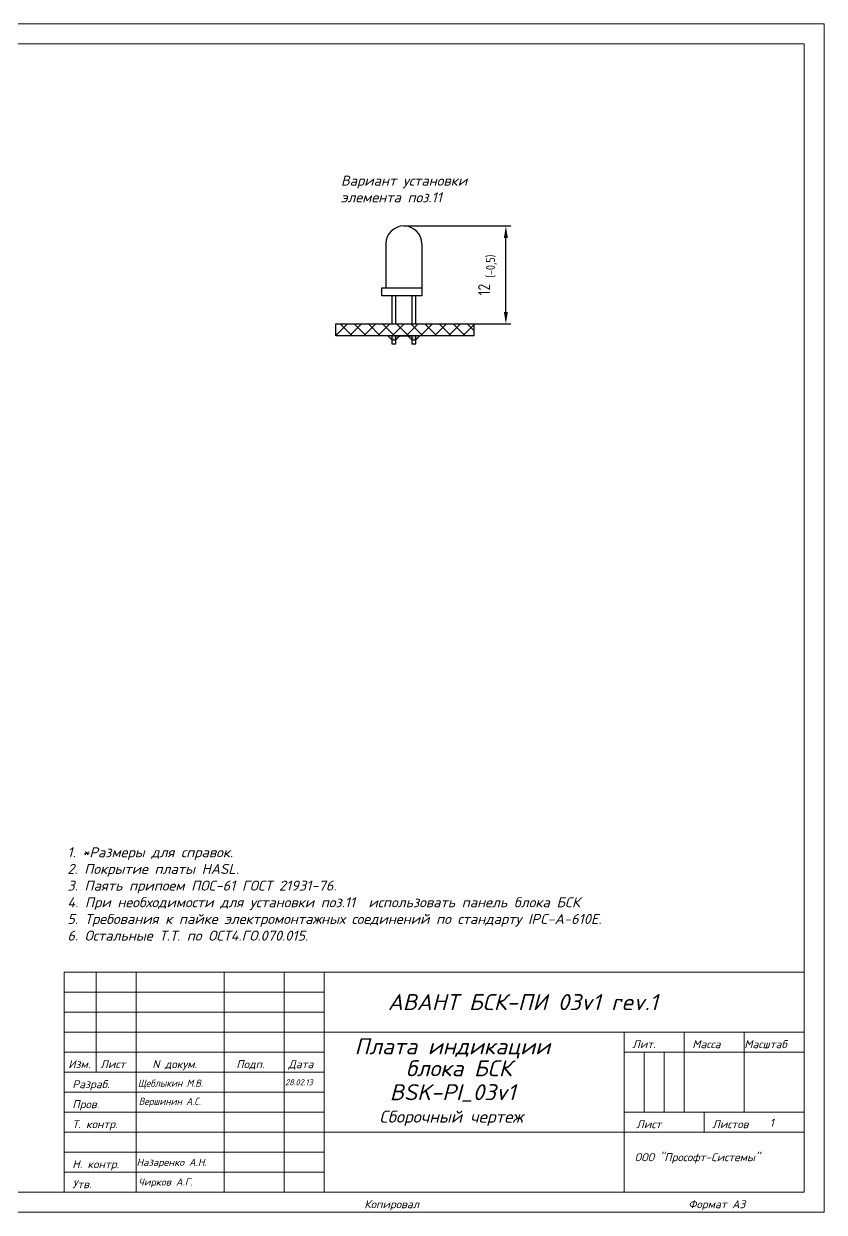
# Model space of a CAD drawing. Extents: x 618 to 1038, y -488 to -191.
# Drawn here: x 837.5 to 1037.6, y -488 to -191 of the extents above; entities that cross this region are included whole.
import ezdxf

# ---------------------------------------------------------------- set-up
doc = ezdxf.new("R2010")
doc.units = 0
doc.header["$MEASUREMENT"] = 0
doc.layers.add('Board', color=7, linetype='Continuous')
doc.layers.add('Top_Silk', color=7, linetype='Continuous')
doc.layers.add('РАЗМЕРЫ', color=3, linetype='Continuous', lineweight=0)
doc.layers.add('РАМКА', color=7, linetype='Continuous', lineweight=0)
doc.styles.add('ADRF1', font='romans', dxfattribs={"oblique": 15})
doc.styles.add('ГОСТ 2.304', font='CS_Gost2304.shx')
doc.dimstyles.new('ГОСТ', dxfattribs={"dimscale": 0, "dimtxt": 3, "dimasz": 3, "dimexe": 1.25, "dimexo": 0, "dimtad": 1, "dimtoh": 1, "dimdec": 3, "dimtxsty": 'ГОСТ 2.304', "dimcen": 5, "dimadec": 3, "dimazin": 2, "dimtfac": 0.75, "dimtdec": 4, "dimtmove": 1, "dimatfit": 3, "dimfxl": 1, "dimtolj": 1, "dimarcsym": 0})

# ---------------------------------------------------------------- blocks, each defined once
blk = doc.blocks.new('РАМКА')
at = {"layer": 'РАМКА'}
for p, q in [((420, 297), (0, 297)), ((420, 0), (420, 297)), ((20, 292), (415, 292)), ((415, 292), (415, 5)), ((230, 60), (230, 5)), ((415, 60), (230, 60)), ((238, 60), (238, 35)), ((248, 60), (248, 5)), ((270, 60), (270, 5)), ((285, 60), (285, 5)), ((295, 60), (295, 5)), ((230, 55), (295, 55)), ((230, 50), (295, 50)), ((230, 45), (415, 45)), ((370, 45), (370, 5)), ((385, 45), (385, 25)), ((400, 45), (400, 25)), ((230, 40), (295, 40)), ((370, 40), (415, 40)), ((375, 40), (375, 25)), ((380, 40), (380, 25)), ((230, 35), (295, 35)), ((230, 30), (295, 30)), ((230, 25), (295, 25)), ((370, 25), (415, 25)), ((390, 25), (390, 20)), ((230, 20), (415, 20)), ((230, 15), (295, 15)), ((230, 10), (295, 10)), ((415, 5), (20, 5)), ((0, 0), (420, 0))]:
    blk.add_line(p, q, dxfattribs=at)
at = {"layer": 'РАМКА', "style": 'ADRF1', "oblique": 15}
for s, p in [('Лит.', (372, 41)), ('Масса', (387, 41)), ('Масштаб', (400, 41)), ('Изм.', (231, 36)), ('Лист', (239, 36)), ('N докум.', (252, 36)), ('Подп.', (273, 36)), ('Дата', (286, 36)), ('Разраб.', (232, 31)), ('Пров.', (232, 26)), ('Т. контр.', (232, 21)), ('Лист', (373, 21)), ('Листов', (392, 21)), ('Н. контр.', (232, 11)), ('Утв.', (232, 6)), ('Копировал', (305, 1)), ('Формат A3', (386, 1))]:
    blk.add_text(s, height=2, dxfattribs=at).set_placement(p)
blk = doc.blocks.new('*D304')
at = {"layer": 'Defpoints', "color": 0}
for p in [(932.5, -241.5), (958, -241.5), (950, -266)]:
    blk.add_point(p, dxfattribs=at)
at = {"layer": 'РАЗМЕРЫ', "color": 0, "lineweight": -2}
for p, q in [((932.5, -241.5), (959.25, -241.5)), ((958, -263), (958, -244.5)), ((950, -266), (959.25, -266))]:
    blk.add_line(p, q, dxfattribs=at)
at = {"layer": 'РАЗМЕРЫ', "color": 0}
for points in [[(958.5, -244.5), (957.5, -244.5), (958, -241.5)], [(957.5, -263), (958.5, -263), (958, -266)]]:
    blk.add_solid(points, dxfattribs=at)
at = {"layer": 'РАЗМЕРЫ', "color": 0, "linetype": 'ByBlock', "insert": (953.1625, -253.75), "char_height": 3, "attachment_point": 5, "rotation": 90, "style": 'ГОСТ 2.304'}
blk.add_mtext('\\A1;\\A1;12 \\H0.75x;\\S^ (-0,5);\\H1.33x;', dxfattribs=at)

msp = doc.modelspace()

# ---------------------------------------------------------------- hatches: boundary and pattern name
at = {"layer": 'Board', "linetype": 'ByBlock'}
h = msp.add_hatch(dxfattribs=at)
h.set_pattern_fill('ANSI37', color=256, scale=20, style=0)
h.paths.add_polyline_path([(915.5, -266), (950, -266), (950, -269), (915.5, -269)], flags=0)
h = msp.add_hatch(color=256, dxfattribs=at)
h.paths.add_polyline_path([(928.5, -269), (929.5, -270), (930.5, -270), (931.5, -269)], flags=0)
h.paths.add_polyline_path([(933.5, -269), (934.5, -270), (935.5, -270), (936.5, -269)], flags=0)

# ---------------------------------------------------------------- linework, layer by layer
for p, q in [((928, -246), (928, -257)), ((937, -246), (937, -257)), ((929.5, -259), (929.5, -266)), ((930.5, -266), (930.5, -259)), ((934.5, -259), (934.5, -266)), ((935.5, -266), (935.5, -259)), ((929.5, -269), (929.5, -271)), ((930.5, -271), (930.5, -269)), ((930.5, -269), (934.5, -269)), ((934.5, -269), (934.5, -271)), ((935.5, -271), (935.5, -269)), ((929.5, -271), (930.5, -271)), ((934.5, -271), (935.5, -271))]:
    msp.add_line(p, q, dxfattribs=at)
for points in [[(927, -259), (927, -257), (937, -257), (937, -259)], [(915.5, -266), (950, -266), (950, -269), (915.5, -269)]]:
    msp.add_lwpolyline(points, close=True, dxfattribs=at)
for points in [[(928.5, -269), (929.5, -270), (930.5, -270), (931.5, -269), (928.5, -269)], [(933.5, -269), (934.5, -270), (935.5, -270), (936.5, -269), (933.5, -269)]]:
    msp.add_lwpolyline(points, dxfattribs=at)
msp.add_arc((932.5, -246), 4.5, 0, 180, dxfattribs=at)

# ---------------------------------------------------------------- block references
at = {"layer": 'РАМКА'}
msp.add_blockref('РАМКА', (617.5991, -487.9781), dxfattribs=at)

# ---------------------------------------------------------------- texts
at = {"layer": 'Board', "linetype": 'Continuous', "insert": (848.3638, -396.7651), "char_height": 2.5, "width": 180.700783, "attachment_point": 1, "style": 'ADRF1'}
msp.add_mtext('1. *Размеры для справок.\\P2. Покрытие платы HASL.\\P3. Паять припоем ПОС-61 ГОСТ 21931-76.\\P4. При необходимости для установки поз.11  использовать панель блока БСК\\P5. Требования к пайке электромонтажных соединений по стандарту IPC-A-610E.\\P6. Остальные Т.Т. по ОСТ4.ГО.070.015.', dxfattribs=at)
at = {"layer": 'Top_Silk', "linetype": 'Continuous', "insert": (916.7528, -228.9374), "char_height": 2.5, "width": 47.5, "attachment_point": 1, "style": 'ADRF1'}
msp.add_mtext('Вариант установки элемента поз.11', dxfattribs=at)
at = {"layer": 'РАМКА', "style": 'ADRF1', "oblique": 15}
for s, height, p in [('АВАНТ БСК-ПИ 03v1 rev.1', 4, (928.4691, -437.4634)), ('Плата индикации', 4, (920.1516, -448.5191)), ('блока БСК', 4, (932.9842, -454.0011)), ('BSK-PI_03v1', 4, (928.9654, -459.9837)), ('Сборочный чертеж', 3, (926.3661, -465.596)), ('1', 2, (1023.9669, -466.5901)), ('Назаренко А.Н.', 1.8, (865.6607, -476.4096)), ('ООО "Прософт-Системы"', 2, (990.2047, -475.2302)), ('Чирков А.Г.', 1.8, (866.1092, -481.3115))]:
    msp.add_text(s, height=height, dxfattribs=at).set_placement(p)
at = {"layer": 'РАМКА', "style": 'ADRF1', "oblique": 15, "width": 0.9}
for s, height, p in [('Щеблыкин М.В.', 1.8, (865.9902, -456.6329)), ('28.02.13', 1.5, (902.8183, -456.2586)), ('Вершинин А.С.', 1.8, (866.1993, -461.1634))]:
    msp.add_text(s, height=height, dxfattribs=at).set_placement(p)

# ---------------------------------------------------------------- dimensions: what is measured, and where the dimension line sits
at = {"layer": 'РАЗМЕРЫ'}
dim = msp.add_linear_dim(base=(958, -241.5), p1=(950, -266), p2=(932.5, -241.5), angle=90, text='\\A1;12 \\H0.75x;\\S^ (-0,5);\\H1.33x;', dimstyle='ГОСТ', override={"dimscale": 1, "dimgap": 3, "dimlfac": 0.5, "dimtxsty": 'ГОСТ 2.304', "dimsah": 1, "dimtolj": 1}, dxfattribs=at)
dim.commit()
dim.dimension.update_dxf_attribs({"geometry": '*D304', "text_midpoint": (953.1625, -253.75)})

doc.saveas('drawing.dxf')
